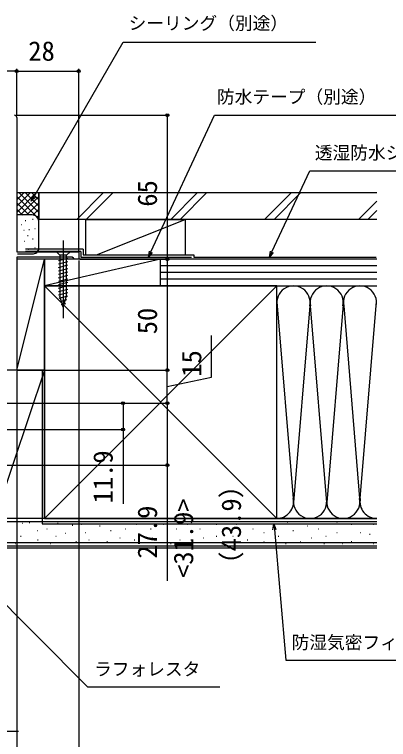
# Model space of a CAD drawing. Units: millimetres, scale not verified. Extents: x -525 to 525, y -783 to 778.
# Drawn here: x 174 to 342.9, y -554.5 to -227.2 of the extents above; entities that cross this region are included whole.
import ezdxf
from ezdxf.enums import TextEntityAlignment as Align

# ---------------------------------------------------------------- set-up
doc = ezdxf.new("R2010")
doc.units = ezdxf.units.MM
doc.header["$LTSCALE"] = 4
for name, color, linetype in [('0-2_YKK_11', 7, 'Continuous'), ('0-5_YKK_13', 4, 'Continuous'), ('0-7_YKK_D', 6, 'Continuous'), ('0-9_YSS_K', 3, 'Continuous'), ('0-A_YSS_KE', 3, 'Continuous')]:
    doc.layers.add(name, color=color, linetype=linetype)
doc.styles.add('ＭＳ ゴシック', font='')
doc.styles.get('ＭＳ ゴシック').set_extended_font_data('MS Gothic')

msp = doc.modelspace()

# ---------------------------------------------------------------- linework, layer by layer
at = {"layer": '0-2_YKK_11'}
msp.add_lwpolyline([(175, -273.7), (175, -334.3), (203, -334.3), (203, -337.7), (201.1, -337.7), (200.6, -337.2), (200.1, -336.7), (175, -336.7), (175, -387.7), (170.758, -387.7), (170.575, -387.58), (170.025, -387.58), (169.842, -387.7), (167.2, -387.7)], dxfattribs=at)
msp.add_arc((174, -273.7), 1, 0.00001, 89.99999, dxfattribs=at)
at = {"layer": '0-5_YKK_13'}
for p, q in [((196, -329.3), (196, -364.3)), ((199.1, -334.3), (192.9, -334.3)), ((192.9, -334.3), (194.45, -335.85)), ((193.9, -338.276), (198.1, -337.151)), ((194.45, -335.85), (194.45, -354.384)), ((197.55, -335.85), (194.45, -335.85)), ((199.1, -334.3), (197.55, -335.85)), ((197.55, -354.384), (197.55, -335.85)), ((193.9, -339.829), (198.1, -338.704)), ((193.9, -341.382), (198.1, -340.257)), ((193.9, -342.935), (198.1, -341.81)), ((193.9, -344.488), (198.1, -343.363)), ((193.9, -346.041), (198.1, -344.916)), ((193.9, -347.594), (198.1, -346.469)), ((193.9, -349.147), (198.1, -348.021)), ((193.9, -350.7), (198.1, -349.574)), ((193.9, -352.253), (198.1, -351.127)), ((193.9, -353.806), (198.1, -352.68)), ((194.159, -355.289), (198.1, -354.233)), ((196, -359.3), (194.45, -354.384)), ((194.61, -356.721), (197.646, -355.908)), ((196, -359.3), (197.55, -354.384)), ((195.062, -358.153), (197.112, -357.604))]:
    msp.add_line(p, q, dxfattribs=at)
at = {"layer": '0-7_YKK_D'}
for p, q in [((175, -272.7), (175, -251.7)), ((175, -272.7), (175, -251.7)), ((203, -333.8), (203, -251.7)), ((175, -252.7), (163, -252.7)), ((175, -252.7), (203, -252.7)), ((175, -272.7), (244, -272.7)), ((243, -272.7), (243, -337.7)), ((203, -338.2), (203, -591.7)), ((203.5, -337.7), (244, -337.7)), ((203.5, -337.7), (244, -337.7)), ((243, -337.7), (243, -387.7)), ((175, -388.2), (175, -591.7)), ((175.5, -387.7), (244, -387.7)), ((205, -387.7), (244, -387.7)), ((243, -402.7), (243, -387.7)), ((147.25, -402.7), (244, -402.7)), ((148, -402.7), (244, -402.7)), ((148, -402.7), (224, -402.7)), ((175, -407.7), (175, -571.7)), ((175, -407.7), (175, -591.7)), ((145, -414.6), (224, -414.6)), ((-111, -430.6), (244, -430.6)), ((147.5, -550.7), (175.827, -550.7))]:
    msp.add_line(p, q, dxfattribs=at)
for points in [[(181.547, -311.532), (182.822, -309.324), (223.026, -239.688), (310.044, -239.684)], [(234.496, -336.7), (235.573, -334.389), (264.339, -272.7), (353.18, -272.7)], [(289.131, -336.7), (290.208, -334.389), (307.317, -297.7), (419.051, -297.7)], [(183.414, -309.665), (181.547, -311.532), (182.23, -308.982)], [(236.192, -334.678), (234.496, -336.7), (234.954, -334.1)], [(290.828, -334.678), (289.131, -336.7), (289.589, -334.1)], [(243, -395.2), (263, -390.892), (263, -372.165)], [(223, -402.7), (223, -414.6), (223, -448.082)], [(243, -402.7), (243, -430.6), (243, -482.9)], [(290.668, -459.8), (291.127, -457.2), (292.03, -459.681)], [(291.127, -457.2), (291.349, -459.74), (296.505, -518.673), (418.827, -518.673)], [(159.109, -482.778), (160.912, -484.581), (207.031, -530.7), (266.751, -530.7)]]:
    msp.add_lwpolyline(points, dxfattribs=at)
for centre in [(175, -252.7), (175, -252.7), (203, -252.7), (243, -272.7), (243, -337.7), (243, -337.7), (243, -387.7), (243, -387.7), (223, -402.7), (243, -402.7), (243, -402.7), (223, -414.6), (243, -430.6)]:
    msp.add_circle(centre, 0.637, dxfattribs=at)
at = {"layer": '0-9_YSS_K'}
for p, q in [((185, -307.7), (175, -307.7)), ((175, -316.558), (183.858, -307.7)), ((175, -313.729), (181.029, -307.7)), ((175, -310.901), (178.201, -307.7)), ((175, -308.073), (175.373, -307.7)), ((176.142, -307.7), (185, -316.558)), ((178.971, -307.7), (185, -313.729)), ((181.799, -307.7), (185, -310.901)), ((184.627, -307.7), (185, -308.073)), ((185, -320.7), (185, -307.7)), ((214.11, -307.7), (202.11, -319.7)), ((218.353, -307.7), (206.353, -319.7)), ((256.537, -307.7), (244.537, -319.7)), ((260.779, -307.7), (248.779, -319.7)), ((298.963, -307.7), (286.963, -319.7)), ((303.206, -307.7), (291.206, -319.7)), ((175, -309.386), (185, -319.386)), ((176.686, -317.7), (185, -309.386)), ((175, -312.215), (180.485, -317.7)), ((179.515, -317.7), (185, -312.215)), ((337.658, -311.431), (329.389, -319.7)), ((175, -315.043), (177.675, -317.718)), ((182.325, -317.718), (185, -315.043)), ((337.658, -315.674), (333.632, -319.7)), ((182, -317.7), (175, -317.7)), ((178.857, -320.195), (179.057, -320.195)), ((182.195, -319.528), (182.395, -319.528)), ((184.205, -318.666), (185, -317.872)), ((185, -332.7), (185, -320.7)), ((206, -319.7), (206, -335.7)), ((206, -319.7), (251, -319.7)), ((211, -335.7), (251, -319.7)), ((251, -319.7), (251, -335.7)), ((177.001, -322.026), (177.201, -322.026)), ((183.196, -323.867), (183.396, -323.867)), ((178.189, -324.535), (178.389, -324.535)), ((179.923, -326.994), (180.123, -326.994)), ((180.526, -324.201), (180.726, -324.201)), ((178.523, -329.542), (178.723, -329.542)), ((182.195, -328.541), (182.395, -328.541)), ((180.192, -333.214), (180.392, -333.214)), ((183.196, -332.382), (183.396, -332.382)), ((175.3, -335.2), (182, -335.2)), ((175, -387.7), (187.5, -337.7)), ((240, -337.7), (187.5, -337.7)), ((240, -337.7), (187.5, -349.7)), ((251, -337.7), (206, -337.7)), ((337.658, -337.7), (240, -337.7)), ((240, -349.7), (240, -337.7)), ((240, -349.7), (240, -337.7)), ((337.658, -340.7), (240, -340.7)), ((337.658, -343.7), (240, -343.7)), ((337.658, -346.7), (240, -346.7)), ((187.5, -454.7), (292.5, -349.7)), ((187.5, -349.7), (292.5, -454.7)), ((240, -349.7), (337.658, -349.7)), ((292.5, -349.7), (337.658, -349.7)), ((330, -447.581), (337.501, -356.807)), ((292.506, -356.894), (299.842, -445.668)), ((307.342, -358.732), (300, -447.581)), ((315, -447.581), (307.658, -358.732)), ((322.39, -358.145), (315, -447.581)), ((322.661, -358.765), (330, -447.581)), ((187.5, -387.7), (160, -387.7)), ((187.5, -387.7), (165, -454.7)), ((187.5, -454.7), (187.5, -387.7)), ((187.5, -454.7), (165, -454.7)), ((292.5, -454.7), (337.658, -454.7)), ((337.658, -456.2), (165, -456.2)), ((177.565, -456.919), (177.765, -456.919)), ((180.684, -456.53), (180.884, -456.53)), ((193.481, -456.919), (193.681, -456.919)), ((200.108, -457.699), (200.308, -457.699)), ((204.199, -457.266), (204.399, -457.266)), ((212.44, -458.09), (212.64, -458.09)), ((228.924, -457.266), (229.124, -457.266)), ((241.217, -457.266), (241.417, -457.266)), ((251.931, -457.266), (252.131, -457.266)), ((265.118, -457.266), (265.318, -457.266)), ((274.184, -457.266), (274.384, -457.266)), ((290.667, -458.09), (290.867, -458.09)), ((297.26, -456.442), (297.46, -456.442)), ((306.326, -458.09), (306.526, -458.09)), ((319.513, -456.442), (319.713, -456.442)), ((326.106, -457.266), (326.306, -457.266)), ((335.996, -457.266), (336.196, -457.266)), ((184.192, -460.148), (184.392, -460.148)), ((188.54, -459.414), (188.74, -459.414)), ((196.989, -461.317), (197.19, -461.317)), ((205.847, -461.062), (206.047, -461.062)), ((217.385, -460.238), (217.585, -460.238)), ((223.979, -459.414), (224.179, -459.414)), ((235.448, -459.414), (235.648, -459.414)), ((246.986, -459.414), (247.186, -459.414)), ((257.701, -459.414), (257.901, -459.414)), ((281.601, -459.414), (281.801, -459.414)), ((286.546, -461.062), (286.746, -461.062)), ((299.733, -460.238), (299.933, -460.238)), ((311.271, -459.414), (311.471, -459.414)), ((319.513, -461.062), (319.713, -461.062)), ((330.227, -461.062), (330.427, -461.062)), ((176.744, -462.711), (176.944, -462.711)), ((184.419, -464.359), (184.619, -464.359)), ((192.661, -462.711), (192.861, -462.711)), ((207.495, -464.359), (207.695, -464.359)), ((221.506, -463.535), (221.706, -463.535)), ((228.099, -464.359), (228.299, -464.359)), ((236.272, -463.535), (236.472, -463.535)), ((248.635, -464.359), (248.835, -464.359)), ((253.58, -464.359), (253.78, -464.359)), ((259.349, -463.535), (259.549, -463.535)), ((265.118, -462.711), (265.318, -462.711)), ((272.535, -462.711), (272.735, -462.711)), ((279.129, -464.359), (279.329, -464.359)), ((293.139, -462.711), (293.339, -462.711)), ((307.974, -463.535), (308.174, -463.535)), ((314.568, -462.711), (314.768, -462.711)), ((334.347, -461.887), (334.547, -461.887)), ((337.658, -465.7), (165, -465.7)), ((174.272, -466.007), (174.472, -466.007)), ((181.463, -465.605), (181.663, -465.605)), ((190.188, -466.007), (190.388, -466.007)), ((196.8, -465.605), (197, -465.605)), ((201.726, -465.183), (201.926, -465.183)), ((215.737, -465.183), (215.937, -465.183)), ((244.514, -466.007), (244.714, -466.007)), ((267.59, -466.007), (267.79, -466.007)), ((286.546, -465.183), (286.746, -465.183)), ((296.436, -466.007), (296.636, -466.007)), ((303.029, -465.183), (303.229, -465.183)), ((313.743, -466.007), (313.943, -466.007)), ((321.985, -466.007), (322.185, -466.007)), ((326.106, -465.183), (326.306, -465.183)), ((335.996, -466.007), (336.196, -466.007)), ((337.658, -468.2), (165, -468.2))]:
    msp.add_line(p, q, dxfattribs=at)
msp.add_lwpolyline([(187.5, -387.7), (187.5, -337.7), (175, -337.7), (175, -387.7)], close=True, dxfattribs=at)
msp.add_lwpolyline([(187.5, -337.7), (187.5, -349.7), (240, -349.7)], dxfattribs=at)
for centre, radius, start, end in [((182, -320.7), 3, 360, 90), ((182.392, -332.621), 2.609, 261.34878, 358.26236), ((300, -357.2), 7.5, 348.21668, 191.78379), ((315, -357.2), 7.5, 348.21668, 191.78379), ((330, -357.2), 7.5, 348.21668, 191.78379), ((292.5, -447.2), 7.5, 270, 11.78353), ((307.5, -447.2), 7.5, 168.21646, 11.78353), ((322.5, -447.2), 7.5, 168.21646, 11.78353), ((337.5, -447.2), 7.5, 168.21646, 271.20759)]:
    msp.add_arc(centre, radius, start, end, dxfattribs=at)
at = {"layer": '0-A_YSS_KE'}
for p, q in [((337.658, -319.7), (185, -319.7)), ((205, -333.2), (179, -333.2)), ((204, -334.2), (179, -334.2)), ((255, -335.7), (255, -336.7)), ((255, -336.7), (337.342, -336.7)), ((292.5, -363.665), (292.5, -349.7)), ((292.5, -454.7), (292.5, -357.2)), ((186.5, -387.7), (186.5, -457.2)), ((337.658, -454.7), (165, -454.7)), ((186.5, -457.2), (337.658, -457.2)), ((337.658, -467.2), (165, -467.2))]:
    msp.add_line(p, q, dxfattribs=at)
for points in [[(337.658, -307.7), (185, -307.7), (185, -319.7)], [(205, -333.2), (205, -335.7), (255, -335.7)], [(204, -334.2), (204, -336.7), (254, -336.7)], [(292.5, -349.7), (187.5, -349.7), (187.5, -454.7), (292.5, -454.7)]]:
    msp.add_lwpolyline(points, dxfattribs=at)

# ---------------------------------------------------------------- texts
at = {"layer": '0-7_YKK_D', "style": 'ＭＳ ゴシック'}
for s, height, p in [('シーリング（別途）', 5.865, (225.532, -235.789)), ('28', 8.798, (180.239, -250.7)), ('防水テープ（別途）', 5.865, (265.405, -269.06)), ('透湿防水シート（別途）', 5.865, (309.613, -294.315)), ('防湿気密フィルム（別途）', 5.865, (299.152, -515.374)), ('ラフォレスタ', 5.865, (209.944, -527.417))]:
    msp.add_text(s, height=height, dxfattribs=at).set_placement(p, align=Align.BOTTOM_LEFT)
for s, p in [('65', (241, -313.961)), ('50', (241, -371.564)), ('15', (261, -390.733)), ('11.9', (221, -447.923)), ('（43.9）', (278.909, -481.582)), ('<31.9>', (257.341, -481.582)), ('27.9', (241, -472.855))]:
    msp.add_text(s, height=8.798, rotation=90, dxfattribs=at).set_placement(p, align=Align.BOTTOM_LEFT)

doc.saveas('drawing.dxf')
